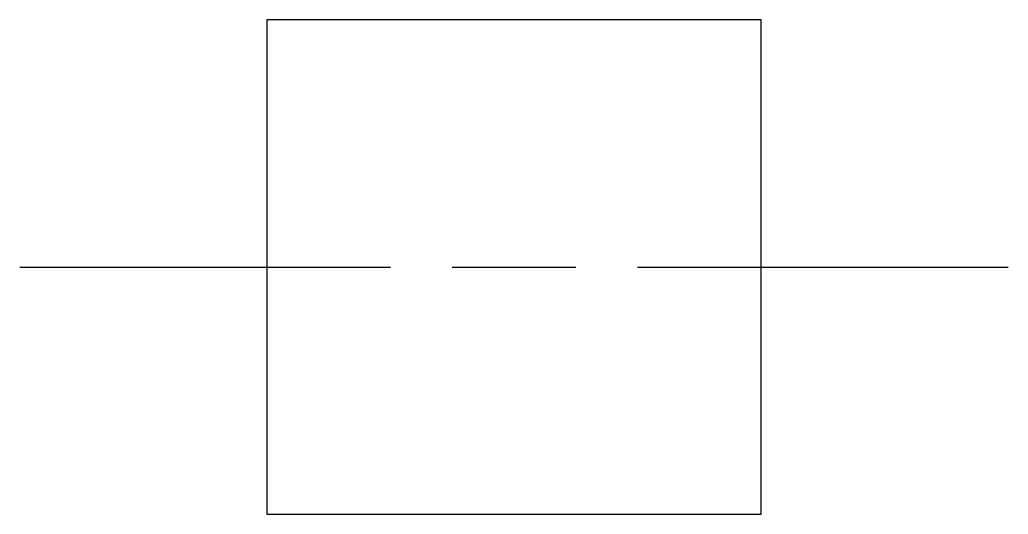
# Model space of a CAD drawing. Header units: metres. Extents: x -2 to 2, y -1 to 1.
import ezdxf

# ---------------------------------------------------------------- set-up
doc = ezdxf.new("R2010")
doc.units = ezdxf.units.M
doc.linetypes.add('DASHED', pattern=[0.75, 0.5, -0.25])
doc.layers.add('VIEW-OCULTAS', color=7, linetype='DASHED')
doc.layers.add('VIEW-PERFIL', color=7, linetype='CONTINUOUS')

msp = doc.modelspace()

# ---------------------------------------------------------------- linework, layer by layer
at = {"layer": 'VIEW-OCULTAS'}
msp.add_line((-1, 0), (1, 0), dxfattribs=at)
at = {"layer": 'VIEW-PERFIL'}
for p, q in [((1, 1), (-1, 1)), ((-1, 1), (-1, -1)), ((1, -1), (1, 1)), ((-2, 0), (-1, 0)), ((1, 0), (2, 0)), ((-1, -1), (1, -1))]:
    msp.add_line(p, q, dxfattribs=at)

doc.saveas('drawing.dxf')
